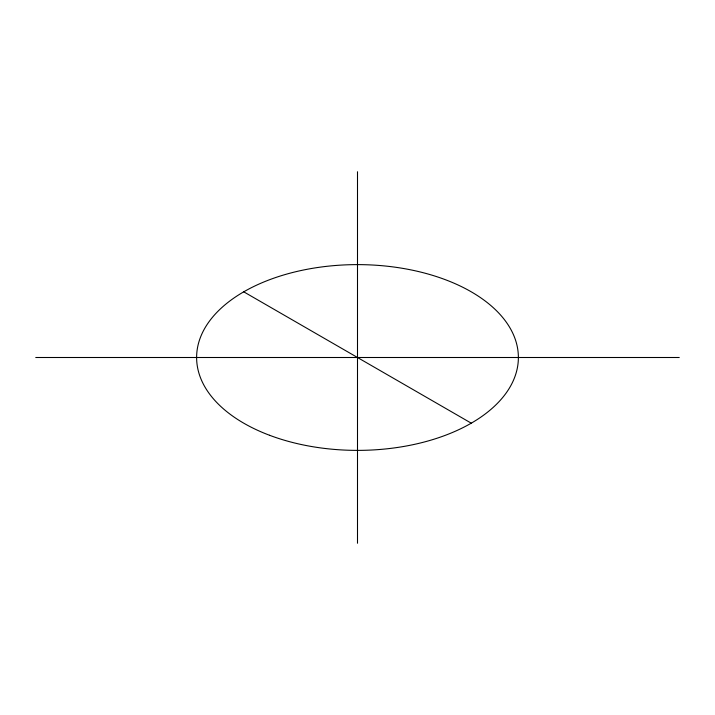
<?xml version="1.0" encoding="UTF-8"?>
<svg xmlns="http://www.w3.org/2000/svg" width="715" height="715" viewBox="0 0 715 715"><rect width="100%" height="100%" fill="white"/><g stroke="black" fill="none" stroke-linecap="round" stroke-linejoin="round"><path stroke-width="1.07" d="M35.75 357.5L679.25 357.5M243.744 291.827L471.257 423.173M357.5 171.743L357.5 543.257M269.555 435.274A160.875 92.879 0 0 0 518.134 362.585A160.875 92.879 0 0 0 284.811 274.64A160.875 92.879 0 0 0 269.555 435.274"/></g></svg>
